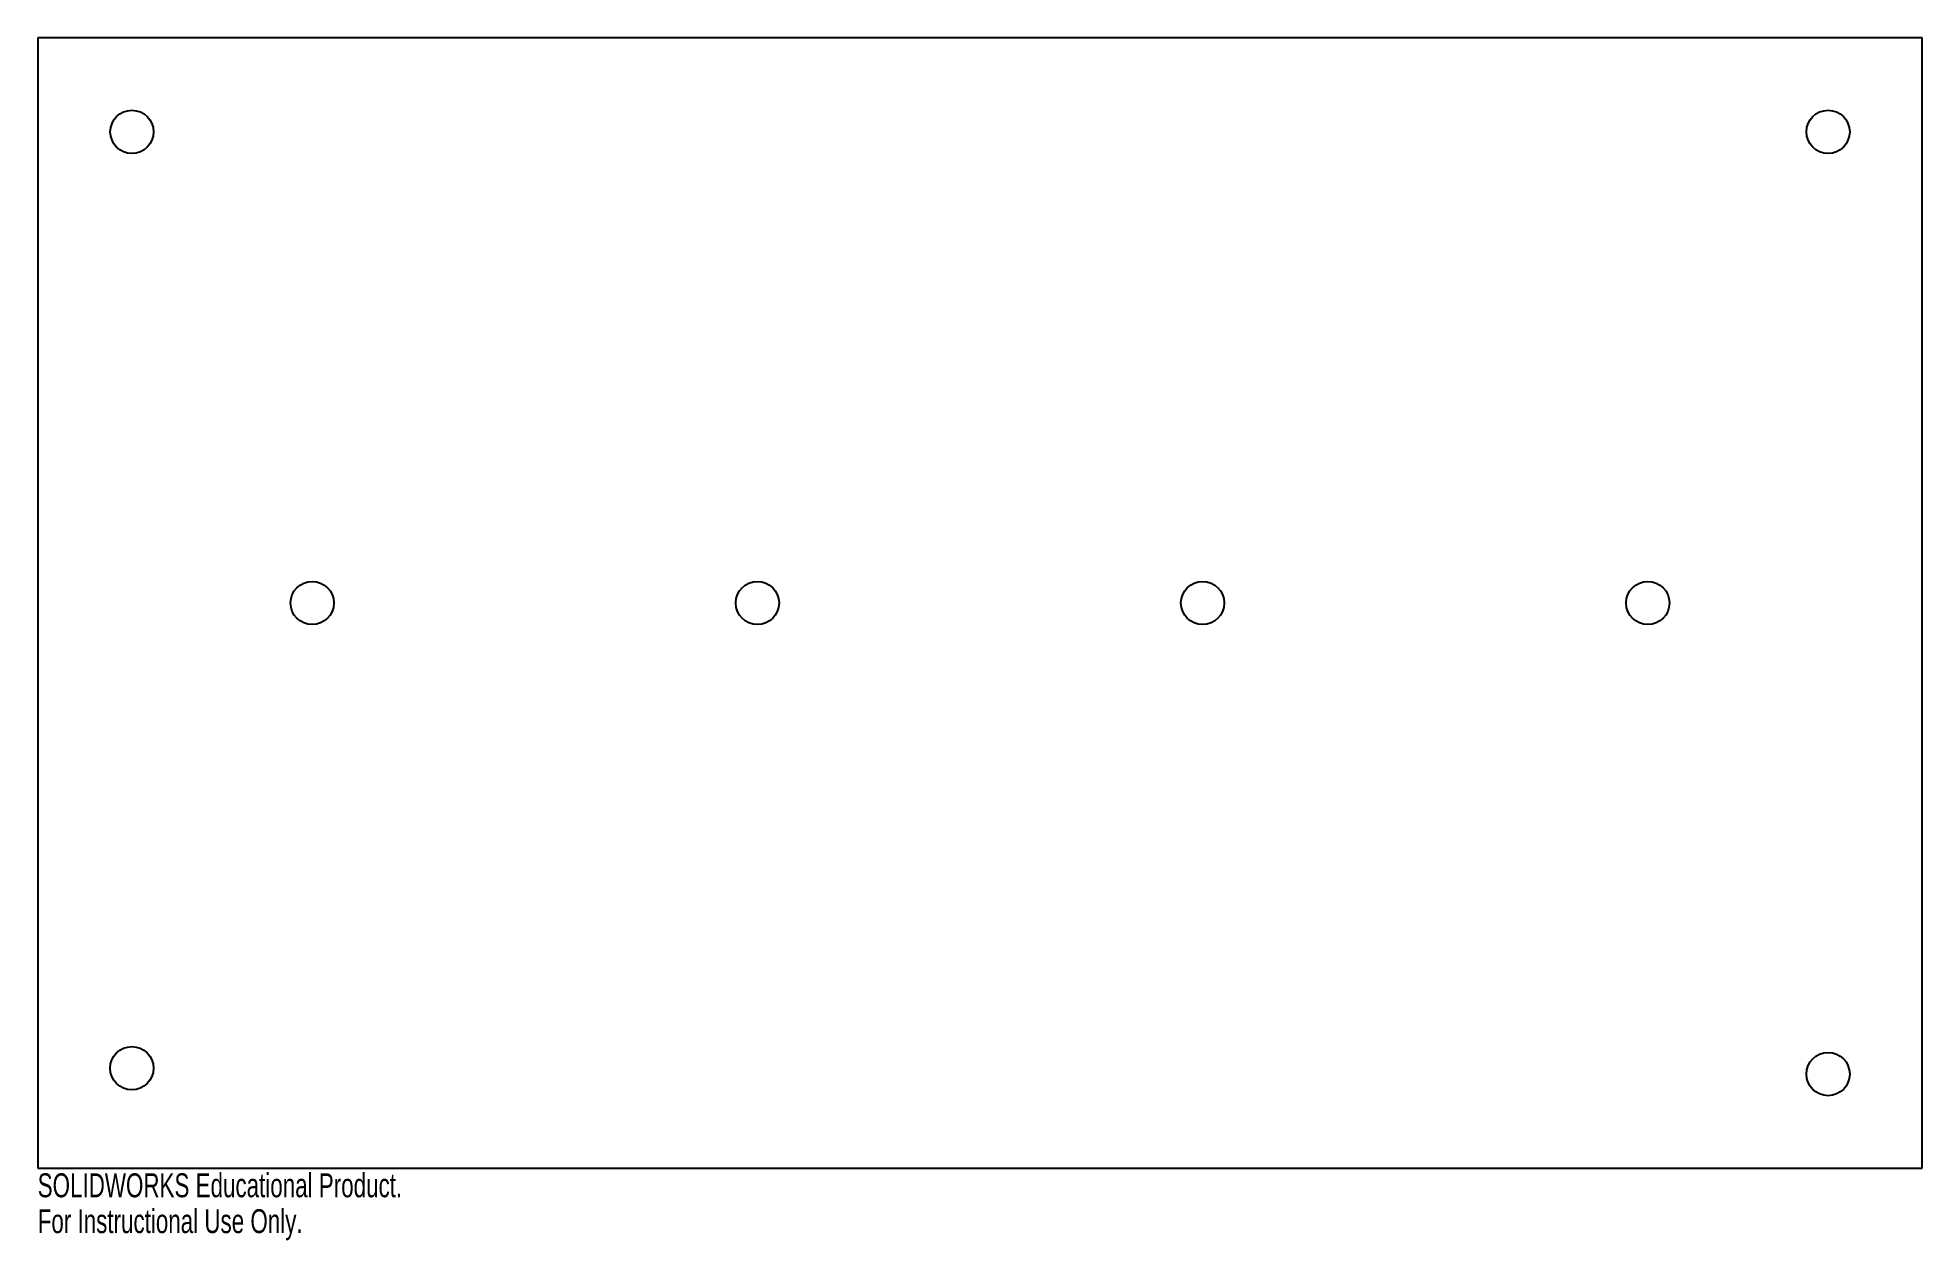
# Model space of a CAD drawing. Header units: millimetres. Extents: x 0 to 381, y -243 to 0.
import ezdxf

# ---------------------------------------------------------------- set-up
doc = ezdxf.new("R2010")
doc.units = ezdxf.units.MM
doc.styles.add('SLDTEXTSTYLE0', font='TXT', dxfattribs={"width": 0.7})

msp = doc.modelspace()

# ---------------------------------------------------------------- linework, layer by layer
at = {"color": 7, "linetype": 'Continuous', "lineweight": 25}
for p, q in [((0, 0), (0, -228.6)), ((381, 0), (0, 0)), ((381, -228.6), (381, 0)), ((0, -228.6), (381, -228.6))]:
    msp.add_line(p, q, dxfattribs=at)
for centre in [(19.05, -19.05), (361.95, -19.05), (55.5, -114.3), (145.5, -114.3), (235.5, -114.3), (325.5, -114.3), (19.03, -208.37), (361.95, -209.55)]:
    msp.add_circle(centre, 4.37, dxfattribs=at)

# ---------------------------------------------------------------- texts
at = {"color": 7, "linetype": 'Continuous', "char_height": 4.8336, "attachment_point": 1, "style": 'SLDTEXTSTYLE0'}
for s, insert in [('SOLIDWORKS Educational Product.', (0, -229.62)), ('For Instructional Use Only.', (0, -236.87))]:
    msp.add_mtext(s, dxfattribs=dict(at, insert=insert))

doc.saveas('drawing.dxf')
